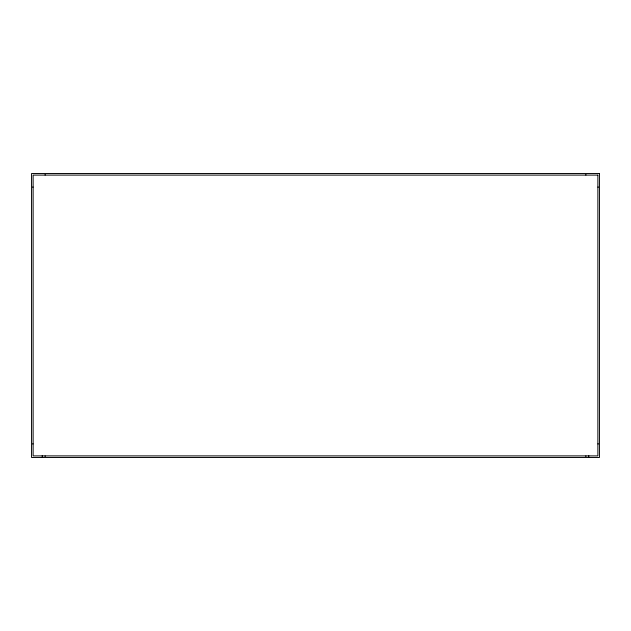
<?xml version="1.0" encoding="UTF-8"?>
<svg xmlns="http://www.w3.org/2000/svg" width="631" height="631" viewBox="0 0 631 631"><rect width="100%" height="100%" fill="white"/><g stroke="black" fill="none" stroke-linecap="round" stroke-linejoin="round"><path stroke-width="0.95" d="M32.496 187.091L33.127 187.091M597.872 187.091L598.503 187.091M32.496 443.908L33.127 443.908M597.872 443.908L598.503 443.908M588.723 455.503L588.723 457.475M585.883 174.471L585.883 175.102M585.883 455.897L585.883 456.528M45.117 174.471L45.117 175.102M45.117 455.897L45.117 456.528M42.277 455.503L42.277 457.475M599.45 173.525L31.55 173.525L31.55 457.475L599.45 457.475L599.45 173.525M597.872 175.102L33.127 175.102L33.127 455.897L597.872 455.897L597.872 175.102"/></g></svg>
